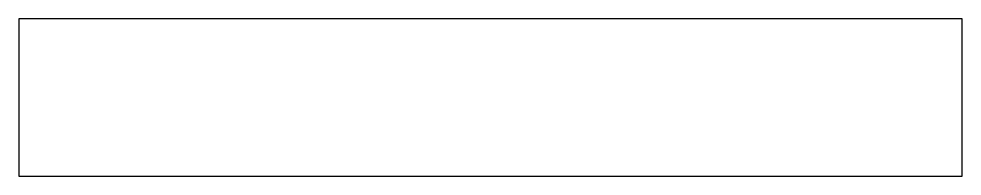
# Model space of a CAD drawing. Extents: x -38.1 to 38.1, y -6.4 to 6.4.
import ezdxf

# ---------------------------------------------------------------- set-up
doc = ezdxf.new("R2010")
doc.units = 0
doc.layers.get('0').update_dxf_attribs({"color": 1})

msp = doc.modelspace()

# ---------------------------------------------------------------- linework, layer by layer
at = {"color": 1}
for p, q in [((38.15, 6.375), (-38.15, 6.375)), ((-38.15, 6.375), (-38.15, -6.375)), ((38.15, -6.375), (38.15, 6.375)), ((-38.15, -6.375), (38.15, -6.375))]:
    msp.add_line(p, q, dxfattribs=at)

doc.saveas('drawing.dxf')
